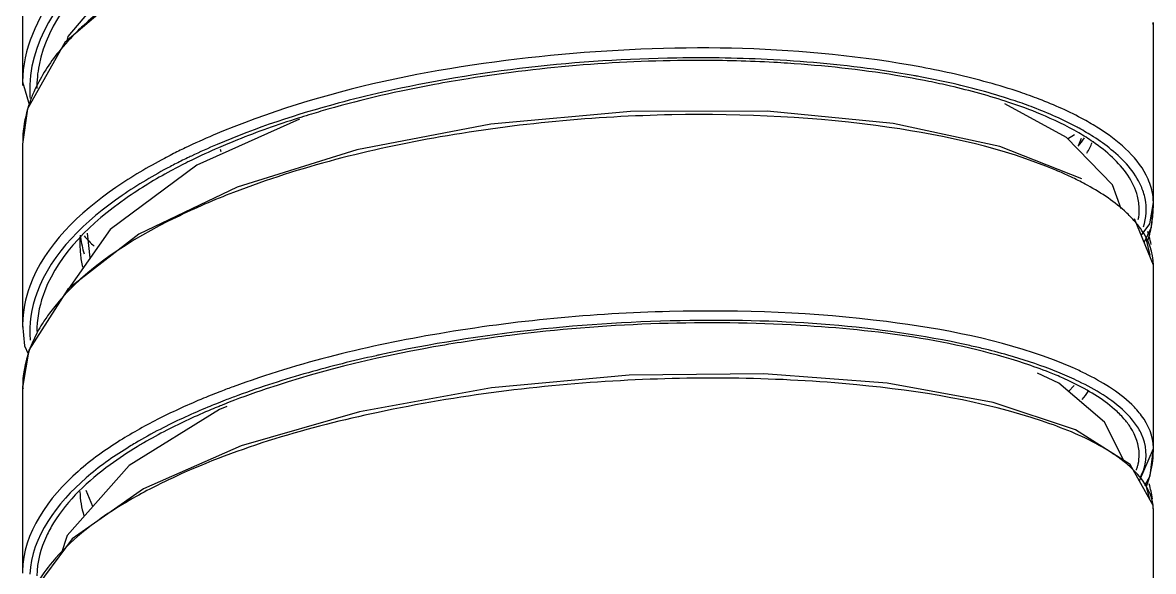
# Model space of a CAD drawing. Header units: millimetres. Extents: x 601 to 1195, y -13 to 407.
# Drawn here: x 744.7 to 756.7, y 275.41 to 281.23 of the extents above; entities that cross this region are included whole.
import ezdxf

# ---------------------------------------------------------------- set-up
doc = ezdxf.new("R2010")
doc.units = ezdxf.units.MM
doc.header["$LTSCALE"] = 0.1

msp = doc.modelspace()

# ---------------------------------------------------------------- linework, layer by layer
at = {"color": 7, "linetype": 'Continuous'}
for p, q in [((744.7036, 282.5006), (744.7036, 280.6008)), ((744.7033, 282.4795), (744.7033, 280.5796)), ((745.901, 281.6599), (745.1505, 281.0222)), ((756.7033, 281.2059), (756.6972, 281.2319)), ((756.703, 279.3167), (756.703, 281.2333)), ((756.7033, 279.2966), (756.7033, 281.2107)), ((745.1838, 281.0856), (745.1713, 281.0399)), ((745.1505, 281.0222), (744.755, 280.3186)), ((744.7036, 280.6), (744.7033, 280.5796)), ((744.7036, 280.6029), (744.7036, 280.6008)), ((744.7036, 280.6029), (744.7748, 280.3538)), ((744.7036, 280.6), (744.7095, 280.5662)), ((755.7808, 280.0141), (755.1278, 280.3723)), ((744.755, 280.3186), (744.7033, 279.9449)), ((747.6413, 280.2091), (746.5523, 279.7208)), ((756.2696, 279.5117), (755.7808, 280.0141)), ((755.793, 280.0016), (755.8648, 280.0457)), ((755.9363, 280.0027), (755.9091, 279.9332)), ((744.7033, 279.9514), (744.7033, 278.0239)), ((744.7033, 279.9302), (744.7033, 278.0026)), ((746.8119, 279.862), (746.8046, 279.8875)), ((746.5523, 279.7208), (745.6319, 279.0365)), ((746.9791, 279.4887), (745.9359, 278.9887)), ((756.3625, 279.2574), (756.2696, 279.5117)), ((756.6657, 279.0968), (756.703, 279.3234)), ((756.6818, 279.0636), (756.7032, 279.3094)), ((756.703, 279.3167), (756.703, 279.3234)), ((756.7033, 279.2966), (756.7032, 279.3094)), ((756.7032, 278.6614), (756.504, 279.1498)), ((745.6319, 279.0365), (745.1641, 278.3744)), ((756.5749, 278.976), (756.6657, 279.0968)), ((756.6062, 278.8991), (756.6818, 279.0636)), ((745.9359, 278.9887), (745.183, 278.404)), ((745.4202, 278.737), (745.391, 278.9993)), ((756.6709, 278.7674), (756.6267, 278.9437)), ((756.7033, 276.7018), (756.7032, 278.6612)), ((745.183, 278.404), (744.771, 277.7595)), ((744.7033, 278.0298), (744.7238, 277.8038)), ((744.7033, 278.0298), (744.7033, 278.0239)), ((744.7238, 277.8038), (744.7639, 277.7176)), ((744.771, 277.7595), (744.7034, 277.3611)), ((751.1397, 277.4929), (749.6803, 277.3581)), ((755.7006, 277.4071), (755.474, 277.5146)), ((744.7097, 277.3575), (744.7033, 277.3412)), ((744.7033, 277.3442), (744.7033, 275.3911)), ((744.7034, 277.3661), (744.7034, 275.4131)), ((756.1847, 276.9927), (755.7006, 277.4071)), ((755.8612, 277.3834), (755.8017, 277.3205)), ((746.7916, 277.128), (745.8345, 276.5338)), ((746.8717, 277.1587), (746.7916, 277.128)), ((756.3998, 276.5674), (756.1847, 276.9927)), ((756.4576, 276.5464), (755.8762, 276.9119)), ((747.0239, 276.7433), (745.9873, 276.288)), ((756.7032, 276.7165), (756.7032, 276.7209)), ((756.5553, 276.3713), (756.7032, 276.7165)), ((756.6685, 276.425), (756.7031, 276.719)), ((756.7033, 276.7018), (756.7031, 276.719)), ((745.8345, 276.5338), (745.1754, 275.7921)), ((756.6119, 276.3235), (756.6685, 276.425)), ((745.9873, 276.288), (745.2282, 275.7572)), ((745.4481, 276.099), (745.3776, 276.271)), ((756.6653, 276.1742), (756.6182, 276.3498)), ((756.7032, 274.0935), (756.7032, 276.0583)), ((745.1754, 275.7921), (745.1112, 275.599)), ((745.2282, 275.7572), (744.7933, 275.1691))]:
    msp.add_line(p, q, dxfattribs=at)
for points in [[(746.9539, 282.6199), (745.9206, 281.9538), (745.1838, 281.0856)], [(755.9451, 279.5748), (755.0754, 279.9186), (753.9404, 280.1641), (752.6062, 280.2928), (751.1532, 280.2914), (749.6708, 280.1537)], [(749.6708, 280.1537), (748.2502, 279.8828), (746.9791, 279.4887)], [(755.8762, 276.9119), (755.0023, 277.2032), (753.8796, 277.4066), (752.568, 277.507), (751.1397, 277.4929)], [(749.6803, 277.3581), (748.2798, 277.105), (747.0239, 276.7433)], [(756.7031, 276.0505), (756.7004, 276.1114), (756.4576, 276.5464)]]:
    msp.add_lwpolyline(points, dxfattribs=at)
for centre, radius, start, end in [((747.3858, 279.0156), 2.9894, 133.07446, 134.70949), ((751.9323, 267.1911), 13.6392, 86.26602, 86.87032), ((746.1503, 280.5308), 1.2969, 168.88183, 179.93347), ((752.5859, 271.8303), 9.0813, 77.16654, 79.47548), ((745.3506, 280.5799), 0.6473, 180.02742, 181.21246), ((746.058, 280.5315), 1.2793, 178.1181, 179.13552), ((751.6833, 266.5647), 14.2524, 99.09471, 100.54449), ((752.4398, 271.1223), 9.7019, 79.54481, 79.81506), ((752.4639, 271.2529), 9.5691, 79.37517, 79.54454), ((752.4943, 271.4144), 9.4047, 78.93874, 79.37595), ((752.6154, 272.0204), 8.7868, 77.09192, 78.95533), ((752.6387, 272.2793), 8.4975, 77.00139, 78.59388), ((746.0566, 280.5315), 1.278, 179.13584, 180.81947), ((746.0629, 280.5317), 1.2843, 180.82299, 184.71353), ((746.2102, 279.8879), 1.5155, 156.15322, 160.77383), ((746.285, 279.8558), 1.5968, 155.27475, 156.18359), ((746.1377, 279.914), 1.4384, 160.80486, 162.32684), ((750.7643, 270.3241), 10.3799, 106.92526, 107.59757), ((750.8955, 269.8906), 10.8328, 105.81389, 106.92177), ((754.6473, 277.7831), 2.7571, 57.69201, 61.41201), ((754.4632, 277.4719), 3.0125, 61.20118, 61.62732), ((754.6308, 277.7703), 2.6703, 57.45358, 61.26914), ((745.9692, 279.9506), 1.2654, 178.8176, 179.96439), ((745.9739, 279.9505), 1.2702, 175.713, 178.81596), ((749.5714, 273.33), 7.2863, 112.97683, 115.54981), ((749.2342, 274.0412), 6.4992, 115.57226, 116.95707), ((749.5395, 273.5391), 6.9372, 113.41158, 116.06811), ((749.5927, 273.3102), 7.2073, 113.08636, 115.46441), ((749.057, 274.3912), 6.1069, 116.96329, 117.80628), ((749.0772, 274.3729), 6.026, 117.09257, 117.77939), ((749.1225, 274.3908), 5.9889, 116.41521, 118.3894), ((749.2381, 274.0566), 6.3809, 115.71633, 117.08551), ((749.2874, 274.063), 6.3558, 116.10171, 116.4312), ((749.3693, 273.7865), 6.6812, 115.49121, 115.72506), ((754.1439, 276.0309), 3.9429, 64.70711, 67.23951), ((754.4179, 276.6094), 3.3028, 61.80408, 64.71665), ((756.1036, 279.3157), 0.5996, 0.73934, 11.64791), ((755.9763, 279.248), 0.5768, 349.54095, 0.02104), ((755.4822, 279.2952), 1.2208, 352.28331, 0.0626), ((755.6889, 278.4102), 1.0856, 38.56989, 41.90219), ((755.4693, 279.2969), 1.2339, 351.53435, 352.28593), ((755.758, 278.4659), 0.9969, 37.03049, 38.54264), ((755.8086, 278.5038), 0.9336, 34.50743, 37.0409), ((755.3809, 278.6126), 1.3256, 16.30709, 17.81893), ((755.4097, 279.3079), 1.2944, 342.64559, 350.80917), ((755.4632, 279.2978), 1.24, 350.8727, 351.5344), ((746.4291, 278.8859), 1.1183, 175.293, 185.55788), ((746.4825, 279.0988), 1.1722, 187.0155, 195.85039), ((747.2919, 280.7533), 2.6328, 222.65402, 225.96928), ((755.4415, 278.6294), 1.2627, 11.44917, 15.30366), ((746.4514, 278.8889), 1.1408, 185.59833, 192.59326), ((755.5251, 278.6428), 1.178, 359.98499, 1.18986), ((746.5908, 276.9698), 1.9905, 140.98508, 143.57478), ((746.4289, 277.0883), 1.7899, 143.54869, 147.99596), ((745.9742, 277.9538), 1.1205, 177.70195, 179.92499), ((746.2093, 277.2213), 1.5331, 151.57004, 152.09499), ((746.2772, 277.1838), 1.6106, 148.01765, 151.54455), ((751.9418, 261.5018), 16.5426, 96.82016, 97.17907), ((753.0278, 270.0484), 7.9481, 76.50197, 77.57327), ((751.1768, 265.314), 12.6809, 102.39995, 105.74381), ((751.4179, 264.2687), 13.7536, 102.2796, 102.44575), ((753.2502, 270.9615), 7.0083, 74.1859, 76.52735), ((753.8811, 273.1608), 4.6874, 68.47694, 71.91336), ((754.2038, 273.8263), 4.0899, 66.22981, 69.37012), ((754.4993, 274.5012), 3.3532, 63.82658, 66.20269), ((745.802, 277.3646), 1.0986, 173.65024, 179.92015), ((754.2164, 274.0182), 3.7667, 66.05804, 68.43693), ((754.2121, 273.8868), 3.9269, 65.92762, 69.1327), ((754.4413, 274.526), 3.2113, 63.87798, 66.04909), ((754.481, 274.4943), 3.2625, 63.97456, 65.88636), ((745.2007, 277.3441), 0.4974, 178.44181, 179.99041), ((749.7386, 269.7312), 8.1361, 111.10989, 112.51371), ((749.9421, 269.2063), 8.6991, 110.19353, 111.1154), ((750.1056, 268.9483), 8.8586, 108.55046, 111.63259), ((749.8068, 269.599), 8.1796, 111.16875, 111.93167), ((749.956, 269.213), 8.5934, 110.21744, 111.16727), ((749.6823, 269.9084), 7.8461, 111.93236, 112.59221), ((749.6631, 270.0768), 7.6465, 112.08785, 112.76183), ((749.7586, 269.842), 7.9, 111.68256, 112.08911), ((753.9386, 272.2871), 4.9778, 70.46296, 71.40173), ((748.6296, 272.148), 5.3703, 116.94831, 120.15473), ((748.6446, 272.2246), 5.2683, 117.24794, 120.27687), ((748.2566, 272.7958), 4.6228, 120.19068, 121.99009), ((748.3036, 272.8125), 4.5887, 120.99685, 121.31371), ((748.3723, 272.698), 4.7223, 120.31976, 120.99512), ((756.0883, 276.6522), 0.465, 347.71229, 359.95607), ((755.6377, 276.7024), 1.0653, 353.89323, 359.03298), ((755.6436, 276.7021), 1.0594, 359.03983, 359.98412), ((748.9744, 270.6517), 6.3449, 114.70606, 116.54674), ((755.6075, 276.0279), 1.0963, 8.07726, 16.50856), ((756.2432, 276.0582), 0.4598, 7.36528, 11.37844), ((756.2535, 276.0595), 0.4494, 0.78426, 7.36758), ((756.2551, 276.0596), 0.4478, 359.82922, 0.77837)]:
    msp.add_arc(centre, radius, start, end, dxfattribs=at)
for points, knots in [([(746.1099, 282.433), (745.7199, 282.2038), (745.0598, 281.7305), (744.7045, 280.9455), (744.7036, 280.6029)], [0, 0, 0, 0, 0.5690242, 1, 1, 1, 1]), ([(746.162, 282.3392), (745.9593, 282.2197), (745.3347, 281.806), (744.7966, 281.1005), (744.7793, 280.5735)], [0, 0, 0, 0, 0.3085758, 1, 1, 1, 1]), ([(746.1751, 282.2932), (746.0019, 282.1885), (745.4513, 281.8148), (744.9684, 281.2431), (744.8778, 280.7809)], [0, 0, 0, 0, 0.3005649, 1, 1, 1, 1]), ([(746.6927, 282.0514), (746.5583, 281.9909), (746.0796, 281.7578), (745.6257, 281.4626), (745.3442, 281.1993)], [0, 0, 0, 0, 0.276698, 1, 1, 1, 1]), ([(754.2447, 280.7588), (752.992, 280.9922), (750.4255, 281.0271), (747.8915, 280.5326), (746.7271, 280.0382)], [0, 0, 0, 0, 0.5018325, 1, 1, 1, 1]), ([(752.6702, 280.8382), (752.329, 280.8564), (750.9403, 280.8797), (749.5463, 280.7259), (748.5252, 280.4944)], [0, 0, 0, 0, 0.2460392, 1, 1, 1, 1]), ([(752.6769, 280.8099), (752.413, 280.8243), (751.3283, 280.8525), (750.2405, 280.7677), (749.4304, 280.6379)], [0, 0, 0, 0, 0.2436935, 1, 1, 1, 1]), ([(754.1554, 280.6713), (754.0391, 280.6922), (753.5471, 280.7714), (753.0499, 280.8179), (752.6702, 280.8382)], [0, 0, 0, 0, 0.2370106, 1, 1, 1, 1]), ([(754.3192, 280.6089), (754.203, 280.6324), (753.7071, 280.7223), (753.205, 280.7762), (752.8205, 280.8013)], [0, 0, 0, 0, 0.2352989, 1, 1, 1, 1]), ([(755.4909, 280.421), (755.4239, 280.4466), (755.1331, 280.5508), (754.8343, 280.632), (754.603, 280.6848)], [0, 0, 0, 0, 0.2322352, 1, 1, 1, 1]), ([(755.4311, 280.332), (755.3666, 280.3566), (755.0871, 280.4562), (754.8001, 280.5342), (754.5782, 280.5851)], [0, 0, 0, 0, 0.2325623, 1, 1, 1, 1]), ([(748.5252, 280.4944), (748.3666, 280.4585), (747.7695, 280.3113), (747.1827, 280.1178), (746.7666, 279.9402)], [0, 0, 0, 0, 0.2643661, 1, 1, 1, 1]), ([(747.6262, 280.2182), (747.4092, 280.1494), (747.1261, 280.0492), (746.8494, 279.9339), (746.7831, 279.9052)], [0, 0, 0, 0, 0.7592556, 1, 1, 1, 1]), ([(755.6693, 279.6668), (755.108, 279.9027), (753.7433, 280.2008), (751.5397, 280.3105), (749.1921, 280.0907), (747.6487, 279.704), (746.9425, 279.4317)], [0, 0, 0, 0, 0.2057915, 0.466158, 0.7441868, 1, 1, 1, 1]), ([(756.6908, 279.4368), (756.6782, 279.4981), (756.571, 279.7829), (756.3212, 279.9864), (756.1209, 280.1134)], [0, 0, 0, 0, 0.2088976, 1, 1, 1, 1]), ([(756.616, 279.3659), (756.6065, 279.4117), (756.5385, 279.6153), (756.3856, 279.7796), (756.257, 279.8847)], [0, 0, 0, 0, 0.2199104, 1, 1, 1, 1]), ([(746.2082, 279.7929), (746.0312, 279.6996), (745.4665, 279.3656), (744.9385, 278.8728), (744.7793, 278.438)], [0, 0, 0, 0, 0.3017906, 1, 1, 1, 1]), ([(756.5531, 279.2482), (756.553, 279.2958), (756.5254, 279.5078), (756.3884, 279.6904), (756.2693, 279.8025)], [0, 0, 0, 0, 0.2255516, 1, 1, 1, 1]), ([(746.2686, 279.7044), (746.0933, 279.612), (745.5341, 279.2817), (745.0109, 278.794), (744.8534, 278.3637)], [0, 0, 0, 0, 0.3018738, 1, 1, 1, 1]), ([(746.2751, 279.6595), (746.1112, 279.5709), (745.5843, 279.2524), (745.0954, 278.7913), (744.9374, 278.3857)], [0, 0, 0, 0, 0.2996258, 1, 1, 1, 1]), ([(756.497, 279.1352), (756.4652, 279.1706), (756.3111, 279.3225), (756.1268, 279.4406), (755.9784, 279.5203)], [0, 0, 0, 0, 0.220045, 1, 1, 1, 1]), ([(746.9425, 279.4317), (746.7356, 279.352), (746.0472, 279.0541), (745.3792, 278.6365), (745.0442, 278.2228)], [0, 0, 0, 0, 0.2940716, 1, 1, 1, 1]), ([(755.6448, 277.654), (755.0775, 277.8682), (753.7132, 278.1327), (751.5171, 278.2194), (749.1816, 277.9997), (747.6445, 277.6301), (746.9392, 277.3706)], [0, 0, 0, 0, 0.2058892, 0.4667241, 0.7448856, 1, 1, 1, 1]), ([(754.7382, 277.8103), (753.7727, 278.0231), (751.6645, 278.1572), (749.5712, 277.9424), (748.4927, 277.7076)], [0, 0, 0, 0, 0.4725172, 1, 1, 1, 1]), ([(755.3363, 277.6165), (754.5708, 277.8676), (752.7649, 278.1035), (750.9628, 278.0452), (749.9773, 277.9273)], [0, 0, 0, 0, 0.4480057, 1, 1, 1, 1]), ([(749.8744, 277.9147), (749.644, 277.8857), (748.77, 277.7565), (747.9047, 277.5545), (747.2873, 277.3467)], [0, 0, 0, 0, 0.2627974, 1, 1, 1, 1]), ([(755.5262, 277.0049), (754.8921, 277.2184), (753.3913, 277.4617), (751.0166, 277.4912), (748.5754, 277.1836), (747.0062, 276.7307), (746.3224, 276.4159)], [0, 0, 0, 0, 0.2142265, 0.481963, 0.7589615, 1, 1, 1, 1]), ([(756.578, 277.0628), (756.5466, 277.1049), (756.3771, 277.2913), (756.1563, 277.423), (755.9784, 277.5105)], [0, 0, 0, 0, 0.2093701, 1, 1, 1, 1]), ([(756.391, 277.0308), (756.36, 277.0661), (756.2026, 277.22), (756.0101, 277.3333), (755.8552, 277.4093)], [0, 0, 0, 0, 0.21376, 1, 1, 1, 1]), ([(756.5046, 276.9868), (756.4735, 277.0281), (756.3059, 277.2112), (756.088, 277.3402), (755.9125, 277.426)], [0, 0, 0, 0, 0.2091188, 1, 1, 1, 1]), ([(756.3482, 276.6082), (756.3, 276.6437), (756.067, 276.7958), (755.8087, 276.9054), (755.6033, 276.9783)], [0, 0, 0, 0, 0.2153332, 1, 1, 1, 1]), ([(756.5532, 276.6519), (756.5532, 276.752), (756.5019, 276.8922), (756.4167, 277.0016), (756.391, 277.0308)], [0, 0, 0, 0, 0.7198876, 1, 1, 1, 1]), ([(756.605, 276.5052), (756.6417, 276.6209), (756.6233, 276.8086), (756.5324, 276.9497), (756.5046, 276.9868)], [0, 0, 0, 0, 0.7237789, 1, 1, 1, 1]), ([(745.7367, 276.7981), (745.5813, 276.7005), (745.1087, 276.3704), (744.7039, 275.8173), (744.7034, 275.4131)], [0, 0, 0, 0, 0.3121953, 1, 1, 1, 1]), ([(745.9188, 276.7328), (745.8203, 276.673), (745.4862, 276.4517), (745.1814, 276.169), (745.0312, 275.9247)], [0, 0, 0, 0, 0.2865945, 1, 1, 1, 1]), ([(745.8076, 276.7166), (745.6568, 276.6224), (745.1958, 276.3014), (744.7958, 275.7762), (744.7792, 275.3824)], [0, 0, 0, 0, 0.310812, 1, 1, 1, 1]), ([(756.672, 276.2252), (756.6417, 276.3058), (756.5722, 276.4073), (756.4879, 276.4914), (756.4634, 276.5139)], [0, 0, 0, 0, 0.7214365, 1, 1, 1, 1]), ([(756.5225, 276.4847), (756.5267, 276.496), (756.5342, 276.5187), (756.5401, 276.5418), (756.5426, 276.5533)], [0, 0, 0, 0, 0.504786, 1, 1, 1, 1]), ([(746.1387, 276.3277), (746.061, 276.2888), (745.7782, 276.1396), (745.508, 275.9643), (745.3284, 275.816)], [0, 0, 0, 0, 0.271702, 1, 1, 1, 1]), ([(756.694, 276.1489), (756.6914, 276.1618), (756.6851, 276.1875), (756.6767, 276.2127), (756.672, 276.2252)], [0, 0, 0, 0, 0.4950007, 1, 1, 1, 1]), ([(745.0312, 275.9247), (745.0037, 275.8799), (744.9095, 275.7071), (744.8575, 275.5095), (744.8539, 275.3651)], [0, 0, 0, 0, 0.2666561, 1, 1, 1, 1])]:
    msp.add_open_spline(points, degree=3, knots=knots, dxfattribs=at)
for points in [[(745.2827, 281.1401), (745.2135, 281.0716), (745.1476, 280.9995), (745.0865, 280.9236)], [(745.0865, 280.9236), (744.9877, 280.8008), (744.9005, 280.6668), (744.8346, 280.5237)], [(749.0751, 280.5764), (748.6944, 280.5055), (748.316, 280.419), (747.9434, 280.3134)], [(755.1703, 280.3864), (754.9667, 280.4542), (754.7591, 280.5107), (754.5501, 280.559)], [(744.7672, 280.3507), (744.7357, 280.2519), (744.7151, 280.1488), (744.7073, 280.0454)], [(755.5051, 280.2618), (755.3951, 280.3076), (755.2832, 280.3488), (755.1703, 280.3864)], [(755.8947, 280.1225), (755.7455, 280.2031), (755.5896, 280.2717), (755.4311, 280.332)], [(755.9666, 280.2041), (755.8137, 280.2877), (755.6536, 280.3586), (755.4909, 280.421)], [(755.9114, 280.0628), (755.7811, 280.1386), (755.6443, 280.2039), (755.5051, 280.2618)], [(755.904, 279.9218), (755.9282, 279.95), (755.951, 279.9795), (755.9719, 280.0102)], [(756.0633, 279.9668), (756.014, 280.0008), (755.9632, 280.0326), (755.9114, 280.0628)], [(755.9975, 279.8475), (756.0195, 279.8836), (756.0388, 279.9215), (756.0543, 279.9608)], [(756.2693, 279.8025), (756.2054, 279.8627), (756.1357, 279.9171), (756.0633, 279.9668)], [(756.257, 279.8847), (756.1967, 279.934), (756.133, 279.9792), (756.0674, 280.0212)], [(756.5997, 279.0662), (756.6297, 279.1617), (756.6363, 279.2679), (756.616, 279.3659)], [(756.7031, 278.6614), (756.7032, 278.792), (756.652, 278.9251), (756.578, 279.0327)], [(744.7793, 278.438), (744.7317, 278.308), (744.7046, 278.1681), (744.7038, 278.0298)], [(744.8534, 278.3637), (744.7956, 278.2058), (744.769, 278.0319), (744.7823, 277.8643)], [(744.9374, 278.3857), (744.8895, 278.2628), (744.86, 278.1306), (744.8547, 277.9988)], [(744.8545, 277.9388), (744.7804, 277.7988), (744.7276, 277.6435), (744.7101, 277.4861)], [(755.6109, 277.5561), (755.4631, 277.6126), (755.3123, 277.6613), (755.1601, 277.7045)], [(747.736, 277.5192), (747.4833, 277.4477), (747.2327, 277.3677), (746.9863, 277.277)], [(746.6232, 277.2472), (746.4662, 277.1821), (746.3112, 277.1119), (746.1594, 277.0353)], [(755.9492, 277.2342), (755.9718, 277.2611), (755.9928, 277.2895), (756.0115, 277.3193)], [(746.6681, 277.1524), (746.5081, 277.0858), (746.3502, 277.0138), (746.1958, 276.9352)], [(746.7047, 277.1278), (746.5446, 277.0607), (746.3867, 276.9879), (746.2325, 276.9083)], [(746.1594, 277.0353), (746.0151, 276.9626), (745.8735, 276.884), (745.7367, 276.7981)], [(756.7031, 276.7209), (756.7032, 276.8422), (756.6506, 276.9656), (756.578, 277.0628)], [(756.4634, 276.5139), (756.4268, 276.5474), (756.3881, 276.5788), (756.3482, 276.6082)], [(756.5677, 276.4153), (756.5826, 276.4442), (756.5952, 276.4743), (756.605, 276.5052)], [(756.6343, 276.322), (756.6656, 276.408), (756.6872, 276.4981), (756.697, 276.589)], [(745.3112, 276.2576), (745.3137, 276.1709), (745.3283, 276.0838), (745.3532, 276.0007)], [(745.3284, 275.816), (745.2176, 275.7245), (745.1129, 275.6245), (745.0206, 275.5144)], [(745.0206, 275.5144), (744.9564, 275.4377), (744.8978, 275.3556), (744.8489, 275.2683)]]:
    msp.add_open_spline(points, degree=3, dxfattribs=at)

doc.saveas('drawing.dxf')
